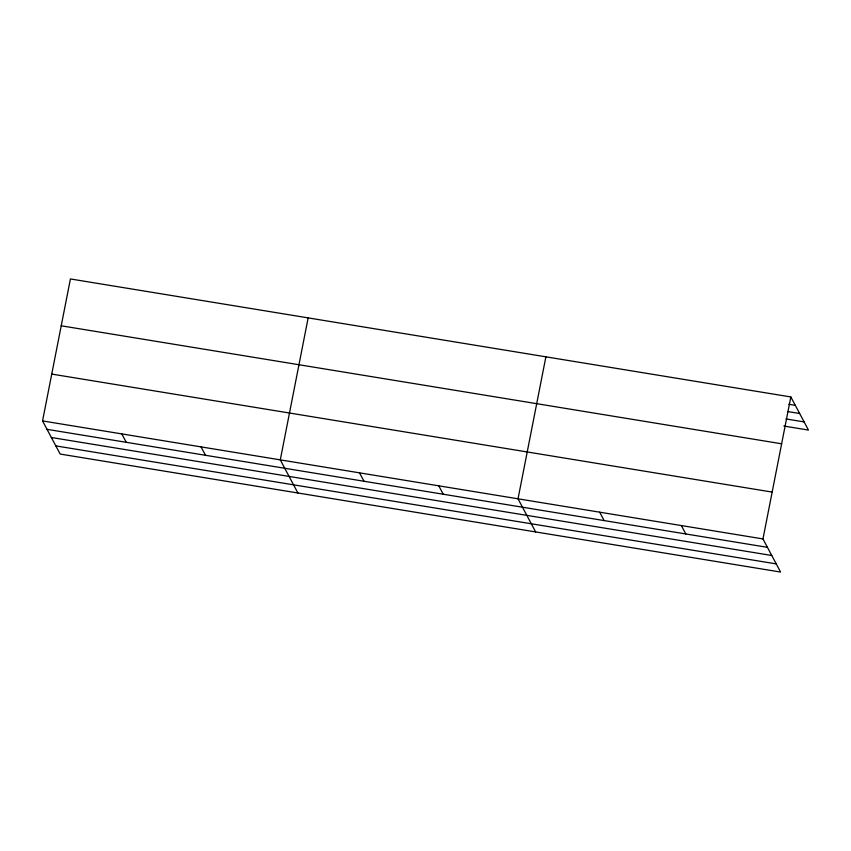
<?xml version="1.0" encoding="UTF-8"?>
<svg xmlns="http://www.w3.org/2000/svg" width="851" height="851" viewBox="0 0 851 851"><rect width="100%" height="100%" fill="white"/><g stroke="black" fill="none" stroke-linecap="round" stroke-linejoin="round"><path stroke-width="1.28" d="M790.834 396.949L762.964 538.928L780.58 572.053L60.166 454.051L42.55 420.926L70.42 278.947L790.834 396.949L808.45 430.074L783.824 426.043M308.158 317.88L280.287 459.87L297.903 492.995M545.895 356.824L518.025 498.814L535.641 531.939M788.824 404.278L795.302 405.342M787.973 411.597L799.642 413.501M785.962 418.937L804.11 421.915M61.219 325.795L781.643 443.796M51.751 374.078L772.165 492.08M42.55 420.926L762.964 538.928M47.018 429.329L767.432 547.331M51.358 437.488L771.772 555.49M55.826 445.892L776.24 563.894M681.321 525.556L685.789 533.96M599.678 512.185L604.136 520.578M438.776 485.825L443.243 494.229M359.537 472.848L364.005 481.251M201.038 446.892L205.506 455.285M121.799 433.914L126.256 442.307"/></g></svg>
